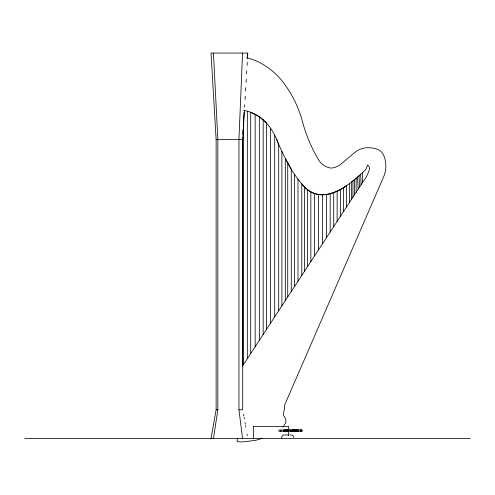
<?xml version="1.0" encoding="UTF-8"?>
<svg xmlns="http://www.w3.org/2000/svg" width="495" height="495" viewBox="0 0 495 495"><rect width="100%" height="100%" fill="white"/><g stroke="black" fill="none" stroke-linecap="round" stroke-linejoin="round"><path stroke-width="0.74" d="M242.556 438.57L238.949 409.786L238.949 139.411L242.556 53.064M237.272 438.601L237.124 441.67L242.711 441.936L255.785 440.303L262.313 438.31M242.55 137.87L242.457 365.756M242.779 134.015L243.051 129.387M243.28 125.532L243.552 120.91M243.781 117.055L244.054 112.427M247.24 58.46L247.512 53.837M238.949 409.786L242.723 409.786L242.723 139.411L244.45 110.113M244.635 107.031L244.771 104.717M245.087 99.322L245.273 96.234M245.588 90.839L245.774 87.757M246.089 82.362L246.275 79.274M246.59 73.879L246.776 70.797M247.092 65.402L247.277 62.314M247.5 58.46L247.822 53.064L211.031 53.064L216.129 139.411L216.129 409.786L211.031 438.57M213.438 438.57L217.856 409.786L217.856 139.411L213.438 53.064M242.494 366.096L363.07 181.727A38.412 38.412 0 0 0 369.344 169.612A3.861 3.861 0 0 0 367.352 165.008A9.714 9.714 0 0 1 363.992 171.264C348.177 186.386 320.253 208.178 301.789 183.855L301.789 275.424M282.862 427.216L285.794 422.742L285.794 418.906L283.616 415.614L283.616 412.527L284.6 408.616L284.6 405.139L383.687 176.678A27.417 27.417 0 0 0 383.687 155.325A10.915 10.915 0 0 0 377.369 149.317A26.984 26.984 0 0 0 367.036 147.714A20.258 20.258 0 0 0 355.088 152.231L341.897 163.393A19.788 19.788 0 0 1 333.667 167.731A9.368 9.368 0 0 1 329.076 167.731A16.935 16.935 0 0 1 318.687 160.003A149.663 149.663 0 0 1 302.575 121.956A115.372 115.372 0 0 0 283.969 83.339A70.804 70.804 0 0 0 260.945 63.249A57.822 57.822 0 0 0 246.628 57.742M284.705 434.926L282.954 435.13L282.484 435.656L281.587 437.066L281.859 438.57M216.129 139.411L217.856 139.411M218.425 139.411L238.689 139.411M238.949 139.411L242.723 139.411M216.129 409.786L217.856 409.786M253.199 426.572L288.659 426.572L288.659 435.569M296.691 430.099L278.97 430.099L278.97 431.281L302.173 431.281L302.173 429.92L291.765 429.92L291.765 431.281M289.798 434.926C291.926 434.864 293.789 435.328 293.646 437.599M24.75 438.57L470.25 438.57M285.306 434.926L288.282 435.062L288.467 435.458M291.264 291.524L291.264 169.234L290.249 167.508A232.229 232.229 0 0 1 276.686 139.522A57.191 57.191 0 0 0 266.607 123.187L259.331 116.733L250.693 112.26L250.693 353.554M285.318 300.62L285.318 158.381L290.249 167.508A104.123 104.123 0 0 0 304.462 186.844A24.874 24.874 0 0 0 326.589 194.461A42.712 42.712 0 0 0 346.543 185.637L346.543 206.997M276.686 139.522L278.685 144.311L278.685 310.755M243.528 414.334L243.794 415.85M244.066 417.365L244.332 418.875M245 422.662L245.273 424.178M245.539 425.694L245.805 427.21M247.017 434.028L247.283 435.538M357.526 176.69L358.163 189.22M360.614 174.116L361.115 184.715M359.017 175.447L359.568 187.073M362.557 172.483L362.557 182.55M356.14 177.835L356.14 192.314M354.568 179.134L354.568 194.727M352.947 180.458L352.947 197.202M351.462 181.671L351.462 199.473M349.482 183.28L349.482 202.504M343.573 187.809L343.573 211.532M340.436 189.715L340.436 216.334M337.138 191.348L337.138 221.376M333.717 192.685L333.717 226.611M330.19 193.731L330.19 232M326.589 194.461L326.589 237.507M322.542 194.77L322.542 243.689M318.502 194.417L318.502 249.87M314.572 193.415L314.572 255.878M310.86 191.788L310.86 261.558M307.463 189.579L307.463 266.756M304.462 186.844L304.462 271.334M301.684 429.92L301.684 431.281M301.04 429.92L301.04 431.281M300.329 429.92L300.329 431.281M298.504 429.92L298.504 431.281M298.151 429.92L298.151 431.281M298.002 179.19L298.002 281.216M297.588 429.92L297.588 431.281M296.969 429.92L296.969 431.281M296.734 429.92L296.691 431.281M296.208 429.92L296.208 431.281M296.06 430.099L296.06 431.281M295.967 429.92L295.967 431.281M295.793 429.92L295.793 431.281M294.488 174.308L294.488 286.593M294.278 429.92L294.278 431.281M293.609 429.92L293.609 431.281M293.17 430.099L293.17 431.281M292.186 430.099L292.186 431.281M292.062 429.92L292.062 431.281M290.565 431.281L290.565 429.92L283.635 429.92L283.635 431.281M288.35 430.099L288.35 431.281M287.731 162.973L287.731 296.92M287.774 430.099L287.774 431.281M287.564 429.92L287.477 431.281M286.853 429.92L286.853 431.281M286.654 429.92L286.654 431.281M286.085 430.099L286.085 431.281M285.398 430.099L285.398 431.281M284.365 430.099L284.365 431.281M283.864 430.099L283.864 431.281M281.884 151.402L281.884 305.867M280.925 430.099L280.925 431.281M274.694 135.135L274.694 316.856M270.573 128.242L270.573 323.161M266.607 329.225L266.607 123.187A39.433 39.433 0 0 0 243.639 110.366M263.167 119.734L263.167 334.484M259.331 116.733L259.331 340.35M255.154 114.227L255.154 346.741M253.52 426.572L253.52 438.57M247.333 111.202L247.333 358.696M243.639 116.542L243.639 364.345"/></g></svg>
